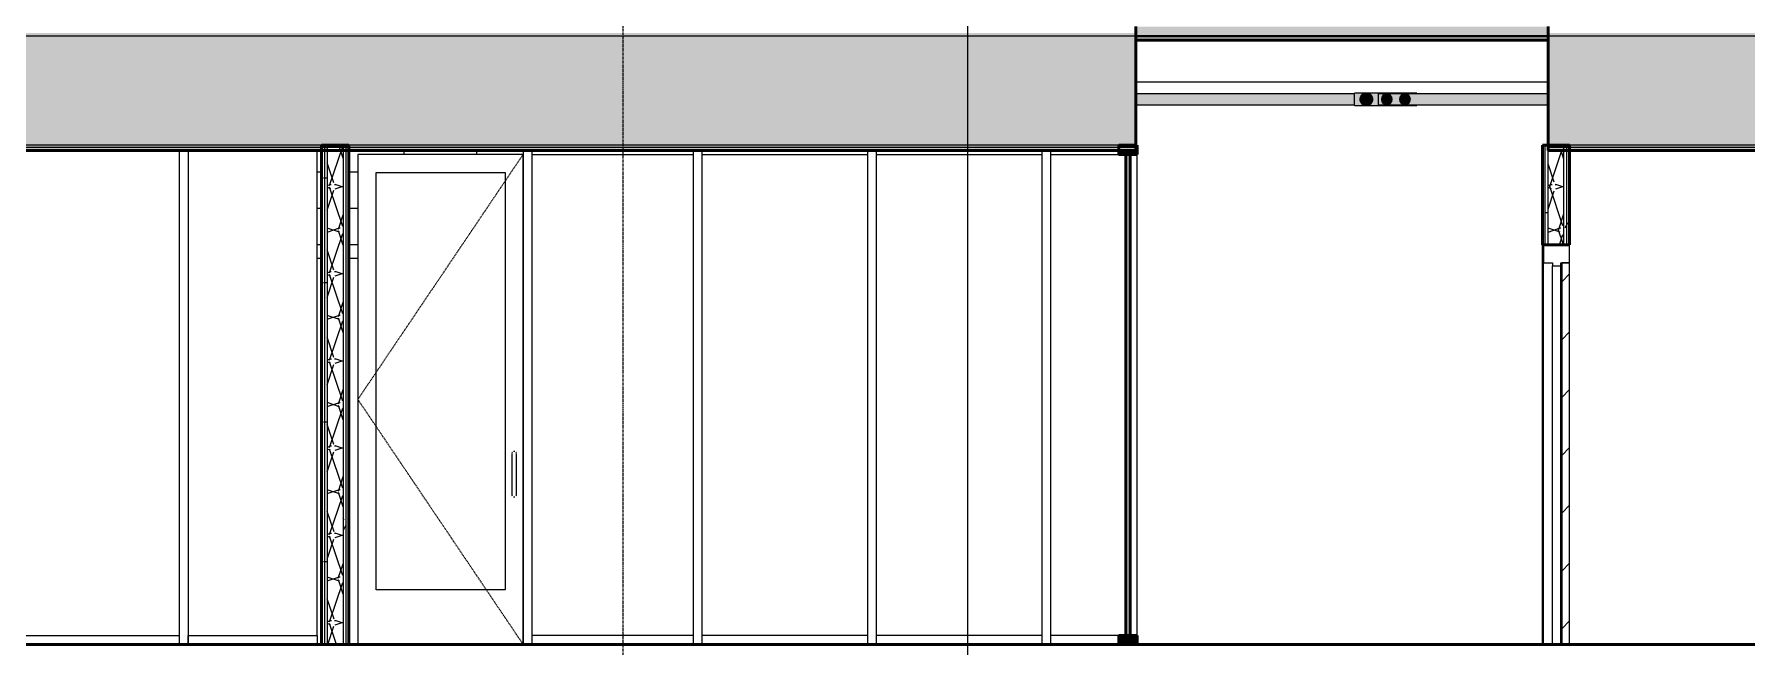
# Model space of a CAD drawing. Header units: inches. Extents: x 9610 to 15331, y -316 to 681.
# Drawn here: x 11405.5 to 11782.6, y -0.5 to 134.3 of the extents above; entities that cross this region are included whole.
import ezdxf

# ---------------------------------------------------------------- set-up
doc = ezdxf.new("R2010")
doc.units = ezdxf.units.IN
doc.header["$MEASUREMENT"] = 0
for name, pattern in [('Aligning Line 1_8_', [0.25, 0.125, -0.125]), ('Dash 1_16_', [0.125, 0.0625, -0.0625]), ('Grid Line 1_2_', [0.875, 0.5, -0.125, 0.125, -0.125])]:
    doc.linetypes.add(name, pattern=pattern)
for name, color, linetype, lineweight in [('0-1', 7, 'Continuous', 5), ('0-2', 55, 'Continuous', 9), ('A-DOOR-2', 10, 'Continuous', 20), ('A-DOOR-3', 50, 'Dash 1_16_', 9), ('A-DOOR-5', 50, 'Continuous', 9), ('A-DOOR-FRAM', 31, 'Continuous', 9), ('A-DOOR-FRAM-2', 10, 'Continuous', 20), ('A-DOOR-FRAM-3', 50, 'Continuous', 9), ('A-FLOR-1', 8, 'Continuous', 5), ('A-FLOR-2', 31, 'Continuous', 5), ('A-FLOR-3', 251, 'Continuous', 5), ('A-FLOR-4', 21, 'Continuous', 13), ('A-FLOR-5', 192, 'Continuous', 50), ('A-FLOR-LEVL-1', 51, 'Grid Line 1_2_', 9), ('A-FLOR-MCUT', 51, 'Continuous', 13), ('A-FLOR-PATT-1', 8, 'Continuous', 9), ('A-GLAZ-CURT-1', 55, 'Continuous', 9), ('A-GLAZ-CURT-2', 50, 'Continuous', 9), ('A-GLAZ-CURT-3', 7, 'Continuous', 50), ('A-GLAZ-CWMG-1', 55, 'Continuous', 9), ('A-GLAZ-CWMG-2', 247, 'Continuous', 9), ('A-GLAZ-CWMG-3', 7, 'Continuous', 50), ('A-WALL-1', 135, 'Continuous', 13), ('A-WALL-3', 250, 'Continuous', 13), ('A-WALL-PATT-1', 253, 'Continuous', 9), ('A-WALL-PATT-2', 50, 'Continuous', 9), ('A-WALL-PATT-4', 55, 'Continuous', 9), ('G-ANNO-SYMB', 111, 'Aligning Line 1_8_', 9), ('G-ANNO-SYMB-1', 111, 'Continuous', 9), ('I-WALL-1', 135, 'Continuous', 13), ('I-WALL-2', 7, 'Continuous', 50), ('P-PIPE-1', 55, 'Continuous', 9), ('P-PIPE-2', 8, 'Continuous', 5), ('P-PIPE-3', 94, 'Continuous', 9), ('S-BEAM-1', 55, 'Continuous', 9), ('S-GRID-1', 1, 'Grid Line 1_2_', 9)]:
    doc.layers.add(name, color=color, linetype=linetype, lineweight=lineweight)
pattern_1 = [(0, (11008.554, 72), (30.72, 7.68), [1.267, -21.773, 1.267, -21.773, -122.88]), (0, (11008.554, 72), (30.72, 7.68), [-46.08, 1.267, -44.813, 1.267, -21.773, -53.76]), (0, (11008.554, 72), (30.72, 7.68), [-115.2, 1.267, -14.093, 1.267, -37.133]), (120, (11020.074, 75.84), (-22.011075, 22.7643), [1.267, -21.773, 1.267, -21.773, -122.88]), (120, (11020.074, 75.84), (-22.011075, 22.7643), [-46.08, 1.267, -44.813, 1.267, -21.773, -53.76]), (120, (11020.074, 75.84), (-22.011075, 22.7643), [-115.2, 1.267, -14.093, 1.267, -37.133]), (240, (11023.914, 91.2), (-8.708925, -30.4443), [1.267, -21.773, 1.267, -21.773, -122.88]), (240, (11023.914, 91.2), (-8.708925, -30.4443), [-46.08, 1.267, -44.813, 1.267, -21.773, -53.76]), (240, (11023.914, 91.2), (-8.708925, -30.4443), [-115.2, 1.267, -14.093, 1.267, -37.133])]
pattern_2 = [(161.57, (11009.034, 72.48), (-3.8399538, -1.54e-05), [0, -27.322, 3.034, 0]), (18.43, (11008.074, 72.48), (-3.8399538, 1.54e-05), [0, -27.322, 3.034, 0]), (108.43, (11009.034, 72.48), (1.919622, -9.6005246), [9.106, -21.25]), (71.57, (11008.074, 72.48), (1.919622, 9.6005246), [9.106, -21.25])]

# ---------------------------------------------------------------- blocks, each defined once
blk = doc.blocks.new('System Panel - Glazed-2000372-BUILDING SECTION - EAST_WEST - LOOKING SOUTH2')
at = {"layer": 'A-GLAZ-CURT-1'}
blk.add_line((11467.79, 2), (11467.79, 108.75), dxfattribs=at)
blk = doc.blocks.new('Rectangular Mullion - 2_ x 4_ rectangular-1978939-BUILDING SECTION - EAST_WEST - LOOKING SOUTH2')
at = {"layer": 'A-GLAZ-CWMG-1'}
for p, q in [((11439.43, 0), (11439.43, 2)), ((11439.43, 2), (11467.79, 2)), ((11467.79, 2), (11467.79, 0))]:
    blk.add_line(p, q, dxfattribs=at)
blk = doc.blocks.new('Rectangular Mullion - 2_ x 4_ rectangular-1890794-BUILDING SECTION - EAST_WEST - LOOKING SOUTH2')
at = {"layer": 'A-GLAZ-CWMG-1'}
for p, q in [((11362.68, 0), (11362.68, 2)), ((11362.68, 2), (11399.05, 2)), ((11399.05, 2), (11399.05, 0))]:
    blk.add_line(p, q, dxfattribs=at)
blk = doc.blocks.new('Rectangular Mullion - 2_ x 4_ rectangular-2000371-BUILDING SECTION - EAST_WEST - LOOKING SOUTH2')
at = {"layer": 'A-GLAZ-CWMG-1'}
for p, q in [((11399.05, 108.75), (11399.05, 0)), ((11401.05, 108.75), (11401.05, 0))]:
    blk.add_line(p, q, dxfattribs=at)
blk = doc.blocks.new('Storefront_Entry_Door-_Single_7051 - Store Front Single Door-2030651-BUILDING SECTION - EAST_WEST - LOOKING SOUTH2')
at = {"layer": 'A-DOOR-3'}
for p, q in [((11476.79, 53.94), (11513.19, 107.88)), ((11513.19, 0), (11476.79, 53.94))]:
    blk.add_line(p, q, dxfattribs=at)
at = {"layer": 'A-DOOR-5'}
for p, q in [((11510.69, 41), (11510.69, 34)), ((11511.69, 34), (11511.69, 41))]:
    blk.add_line(p, q, dxfattribs=at)
at = {"layer": 'A-DOOR-5', "flags": 128}
for points in [[(11510.69, 42), (11510.69, 42), (11510.69, 42), (11510.69, 41.99), (11510.69, 41.99), (11510.69, 41.98), (11510.69, 41.97), (11510.69, 41.96), (11510.69, 41.95), (11510.69, 41.94), (11510.69, 41.92), (11510.69, 41.9), (11510.69, 41.89), (11510.69, 41.87), (11510.69, 41.85), (11510.69, 41.83), (11510.69, 41.8), (11510.69, 41.78), (11510.69, 41.75), (11510.69, 41.72), (11510.69, 41.7), (11510.69, 41.67), (11510.69, 41.64), (11510.69, 41.61), (11510.69, 41.57), (11510.69, 41.54), (11510.69, 41.51), (11510.69, 41.47), (11510.69, 41.44), (11510.69, 41.4), (11510.69, 41.36), (11510.69, 41.32), (11510.69, 41.29), (11510.69, 41.25), (11510.69, 41.21), (11510.69, 41.17), (11510.69, 41.13), (11510.69, 41.09), (11510.69, 41.05), (11510.69, 41.01), (11510.69, 41)], [(11511.69, 41), (11511.69, 41.04), (11511.69, 41.08), (11511.69, 41.12), (11511.69, 41.16), (11511.69, 41.2), (11511.69, 41.24), (11511.69, 41.28), (11511.69, 41.31), (11511.69, 41.35), (11511.69, 41.39), (11511.69, 41.43), (11511.69, 41.46), (11511.69, 41.5), (11511.69, 41.53), (11511.69, 41.56), (11511.69, 41.6), (11511.69, 41.63), (11511.69, 41.66), (11511.69, 41.69), (11511.69, 41.72), (11511.69, 41.74), (11511.69, 41.77), (11511.69, 41.8), (11511.69, 41.82), (11511.69, 41.84), (11511.69, 41.86), (11511.69, 41.88), (11511.69, 41.9), (11511.69, 41.92), (11511.69, 41.93), (11511.69, 41.95), (11511.69, 41.96), (11511.69, 41.97), (11511.69, 41.98), (11511.69, 41.99), (11511.69, 41.99), (11511.69, 42), (11511.69, 42), (11511.69, 42)], [(11510.69, 34), (11510.69, 33.96), (11510.69, 33.92), (11510.69, 33.88), (11510.69, 33.84), (11510.69, 33.8), (11510.69, 33.76), (11510.69, 33.72), (11510.69, 33.69), (11510.69, 33.65), (11510.69, 33.61), (11510.69, 33.57), (11510.69, 33.54), (11510.69, 33.5), (11510.69, 33.47), (11510.69, 33.44), (11510.69, 33.4), (11510.69, 33.37), (11510.69, 33.34), (11510.69, 33.31), (11510.69, 33.28), (11510.69, 33.26), (11510.69, 33.23), (11510.69, 33.2), (11510.69, 33.18), (11510.69, 33.16), (11510.69, 33.14), (11510.69, 33.12), (11510.69, 33.1), (11510.69, 33.08), (11510.69, 33.07), (11510.69, 33.05), (11510.69, 33.04), (11510.69, 33.03), (11510.69, 33.02), (11510.69, 33.01), (11510.69, 33.01), (11510.69, 33), (11510.69, 33), (11510.69, 33)], [(11511.69, 33), (11511.69, 33), (11511.69, 33), (11511.69, 33.01), (11511.69, 33.01), (11511.69, 33.02), (11511.69, 33.03), (11511.69, 33.04), (11511.69, 33.05), (11511.69, 33.06), (11511.69, 33.08), (11511.69, 33.1), (11511.69, 33.11), (11511.69, 33.13), (11511.69, 33.15), (11511.69, 33.17), (11511.69, 33.2), (11511.69, 33.22), (11511.69, 33.25), (11511.69, 33.28), (11511.69, 33.3), (11511.69, 33.33), (11511.69, 33.36), (11511.69, 33.39), (11511.69, 33.43), (11511.69, 33.46), (11511.69, 33.49), (11511.69, 33.53), (11511.69, 33.56), (11511.69, 33.6), (11511.69, 33.64), (11511.69, 33.68), (11511.69, 33.71), (11511.69, 33.75), (11511.69, 33.79), (11511.69, 33.83), (11511.69, 33.87), (11511.69, 33.91), (11511.69, 33.95), (11511.69, 33.99), (11511.69, 34)]]:
    blk.add_lwpolyline(points, dxfattribs=at)
at = {"layer": 'A-DOOR-5'}
for centre, start, end in [((11511.19, 42), 135, 165), ((11511.19, 42), 90, 105), ((11511.19, 42), 75, 90), ((11511.19, 42), 15, 45), ((11511.19, 33), 180, 210), ((11511.19, 33), 255, 270), ((11511.19, 33), 270, 285), ((11511.19, 33), 330, 0)]:
    blk.add_arc(centre, 0.5, start, end, dxfattribs=at)
at = {"layer": 'A-DOOR-FRAM-3'}
for p, q in [((11513.19, 107.88), (11476.79, 107.88)), ((11476.79, 107.88), (11476.79, 0)), ((11513.19, 0), (11513.19, 107.88)), ((11480.79, 103.88), (11509.19, 103.88)), ((11480.79, 12), (11480.79, 103.88)), ((11509.19, 103.88), (11509.19, 12)), ((11509.19, 12), (11480.79, 12))]:
    blk.add_line(p, q, dxfattribs=at)
blk = doc.blocks.new('Rectangular Mullion - 2_ x 4_ rectangular-2075497-BUILDING SECTION - EAST_WEST - LOOKING SOUTH2')
at = {"layer": 'A-GLAZ-CWMG-1'}
for q in [(11629.38, 108.75), (11644.34, 107.88)]:
    blk.add_line((11629.38, 107.88), q, dxfattribs=at)
blk = doc.blocks.new('Rectangular Mullion - 2_ x 4_ rectangular-2030672-BUILDING SECTION - EAST_WEST - LOOKING SOUTH2')
at = {"layer": 'A-GLAZ-CWMG-1'}
blk.add_line((11648.34, 2), (11648.34, 107.88), dxfattribs=at)
blk = doc.blocks.new('Rectangular Mullion - 2_ x 4_ rectangular-1978848-BUILDING SECTION - EAST_WEST - LOOKING SOUTH2')
at = {"layer": 'A-GLAZ-CWMG-1'}
for p, q in [((11515.19, 107.88), (11515.19, 108.75)), ((11515.19, 107.88), (11550.59, 107.88)), ((11550.59, 108.75), (11550.59, 107.88))]:
    blk.add_line(p, q, dxfattribs=at)
blk = doc.blocks.new('Rectangular Mullion - 2_ x 4_ rectangular-1978849-BUILDING SECTION - EAST_WEST - LOOKING SOUTH2')
at = {"layer": 'A-GLAZ-CWMG-1'}
for p, q in [((11552.59, 107.88), (11552.59, 108.75)), ((11552.59, 107.88), (11588.98, 107.88)), ((11588.98, 108.75), (11588.98, 107.88))]:
    blk.add_line(p, q, dxfattribs=at)
blk = doc.blocks.new('Rectangular Mullion - 2_ x 4_ rectangular-1978847-BUILDING SECTION - EAST_WEST - LOOKING SOUTH2')
at = {"layer": 'A-GLAZ-CWMG-1'}
for p, q in [((11515.19, 0), (11515.19, 2)), ((11550.59, 2), (11515.19, 2)), ((11550.59, 2), (11550.59, 0))]:
    blk.add_line(p, q, dxfattribs=at)
blk = doc.blocks.new('Rectangular Mullion - 2_ x 4_ rectangular-1978850-BUILDING SECTION - EAST_WEST - LOOKING SOUTH2')
at = {"layer": 'A-GLAZ-CWMG-1'}
for p, q in [((11552.59, 0), (11552.59, 2)), ((11588.98, 2), (11552.59, 2)), ((11588.98, 2), (11588.98, 0))]:
    blk.add_line(p, q, dxfattribs=at)
blk = doc.blocks.new('Rectangular Mullion - 2_ x 4_ rectangular-2075498-BUILDING SECTION - EAST_WEST - LOOKING SOUTH2')
at = {"layer": 'A-GLAZ-CWMG-1'}
for p in [(11629.38, 0), (11644.34, 2)]:
    blk.add_line(p, (11629.38, 2), dxfattribs=at)
blk = doc.blocks.new('Rectangular Mullion - 2_ x 4_ rectangular-2030648-BUILDING SECTION - EAST_WEST - LOOKING SOUTH2')
at = {"layer": 'A-GLAZ-CWMG-1'}
for p, q in [((11513.19, 108.75), (11513.19, 0)), ((11515.19, 0), (11515.19, 108.75))]:
    blk.add_line(p, q, dxfattribs=at)
blk = doc.blocks.new('HOLLOW METAL - UNIT DOOR-1960771-BUILDING SECTION - EAST_WEST - LOOKING SOUTH2')
at = {"layer": 'A-DOOR-FRAM'}
h = blk.add_hatch(dxfattribs=at)
h.set_pattern_fill('FP_14', color=256, style=0, pattern_type=2)
h.set_pattern_definition([(45, (11008.554, 72), (-6.36396, 6.36396), [])])
h.paths.add_polyline_path([(11743.59, 0), (11743.59, 84), (11741.84, 84), (11741.84, 0)], flags=0)
at = {"layer": 'A-DOOR-2'}
for p, q in [((11741.84, 84), (11741.84, 0)), ((11743.59, 84), (11741.84, 84)), ((11743.59, 0), (11743.59, 84)), ((11741.84, 0), (11743.59, 0))]:
    blk.add_line(p, q, dxfattribs=at)
at = {"layer": 'A-DOOR-FRAM-2'}
for p, q in [((11743.59, 88), (11737.84, 88)), ((11737.84, 88), (11737.84, 84)), ((11743.59, 84), (11743.59, 88)), ((11737.84, 84), (11739.78, 84)), ((11739.78, 84), (11739.78, 83.37)), ((11739.78, 83.37), (11741.65, 83.37)), ((11741.65, 83.37), (11741.65, 84)), ((11741.65, 84), (11743.59, 84))]:
    blk.add_line(p, q, dxfattribs=at)
at = {"layer": 'A-DOOR-FRAM-3'}
for p, q in [((11737.84, 0), (11737.84, 84)), ((11739.78, 0), (11739.78, 83.37)), ((11741.65, 0), (11741.65, 83.37))]:
    blk.add_line(p, q, dxfattribs=at)
blk = doc.blocks.new('Dimension Lumber - 2x10-V17-BUILDING SECTION - EAST_WEST - LOOKING SOUTH2')
at = {"layer": 'S-BEAM-1'}
blk.add_line((11738.84, 123.75), (11648.09, 123.75), dxfattribs=at)
blk = doc.blocks.new('System Panel - Glazed-2075370-BUILDING SECTION - EAST_WEST - LOOKING SOUTH2')
at = {"layer": 'A-GLAZ-CURT-2'}
blk.add_hatch(color=256, dxfattribs=at).paths.add_polyline_path([(11646.34, 2), (11646.84, 2), (11646.84, 107.88), (11645.84, 107.88), (11645.84, 2)], flags=0)
at = {"layer": 'A-GLAZ-CURT-3'}
for p, q in [((11645.84, 107.88), (11645.84, 2)), ((11646.84, 107.88), (11645.84, 107.88)), ((11646.84, 2), (11646.84, 107.88)), ((11645.84, 2), (11646.84, 2))]:
    blk.add_line(p, q, dxfattribs=at)
blk = doc.blocks.new('Rectangular Mullion - 2_ x 4_ rectangular-2075366-BUILDING SECTION - EAST_WEST - LOOKING SOUTH2')
at = {"layer": 'A-GLAZ-CWMG-2'}
blk.add_hatch(color=256, dxfattribs=at).paths.add_polyline_path([(11648.34, 107.88), (11648.34, 109.88), (11648.09, 109.88), (11648.09, 108.75), (11644.34, 108.75), (11644.34, 107.88), (11648.09, 107.88)], flags=0)
at = {"layer": 'A-GLAZ-CWMG-3'}
for p, q in [((11644.34, 109.88), (11644.34, 107.88)), ((11648.34, 109.88), (11644.34, 109.88)), ((11648.34, 107.88), (11648.34, 109.88)), ((11644.34, 107.88), (11648.34, 107.88))]:
    blk.add_line(p, q, dxfattribs=at)
blk = doc.blocks.new('Rectangular Mullion - 2_ x 4_ rectangular-2075367-BUILDING SECTION - EAST_WEST - LOOKING SOUTH2')
at = {"layer": 'A-GLAZ-CWMG-2'}
blk.add_hatch(color=256, dxfattribs=at).paths.add_polyline_path([(11646.34, 0), (11648.34, 0), (11648.34, 2), (11644.34, 2), (11644.34, 0), (11645.84, 0)], flags=0)
at = {"layer": 'A-GLAZ-CWMG-3'}
for p, q in [((11644.34, 2), (11644.34, 0)), ((11648.34, 2), (11644.34, 2)), ((11648.34, 0), (11648.34, 2)), ((11644.34, 0), (11648.34, 0))]:
    blk.add_line(p, q, dxfattribs=at)
blk = doc.blocks.new('Tee - PVC - Sch 40 - Standard-2080492-BUILDING SECTION - EAST_WEST - LOOKING SOUTH2')
at = {"layer": 'P-PIPE-1'}
h = blk.add_hatch(color=256, dxfattribs=at)
h.paths.add_polyline_path([(11704.14, 121.19), (11705.95, 121.19), (11705.95, 121.38), (11703.64, 121.33), (11703.79, 121.3), (11704.02, 121.19)], flags=0)
h.paths.add_polyline_path([(11702.63, 121.19), (11702.65, 121.2), (11703.1, 121.36), (11702.87, 121.38), (11701.45, 121.34), (11701.45, 121.19), (11702.52, 121.19)], flags=0)
h = blk.add_hatch(color=256, dxfattribs=at)
h.paths.add_polyline_path([(11703.33, 118.63), (11703.79, 118.71), (11704.02, 118.81), (11702.74, 118.77), (11702.97, 118.67)], flags=0)
h.paths.add_polyline_path([(11704.02, 121.19), (11703.88, 121.25), (11703.69, 121.33), (11703.33, 121.38), (11702.87, 121.29), (11702.73, 121.19), (11704.02, 121.19)], flags=0)
h = blk.add_hatch(color=256, dxfattribs=at)
h.paths.add_polyline_path([(11703.33, 118.63), (11705.95, 118.66), (11705.95, 118.81), (11704.01, 118.8), (11703.56, 118.64), (11703.42, 118.63)], flags=0)
h.paths.add_polyline_path([(11701.45, 118.63), (11703.01, 118.67), (11702.87, 118.7), (11702.63, 118.81), (11701.45, 118.77), (11701.45, 118.63)], flags=0)
for p, q in [((11705.95, 121.38), (11701.45, 121.38)), ((11705.95, 121.38), (11705.95, 121.19)), ((11701.45, 118.63), (11705.95, 118.63)), ((11705.95, 118.81), (11705.95, 118.63))]:
    blk.add_line(p, q, dxfattribs=at)
for radius, start, end in [(1.38, 60, 120), (1.37, 240, 300)]:
    blk.add_arc((11703.33, 120), radius, start, end, dxfattribs=at)
for points, knots in [([(11702.65, 121.2), (11702.69, 121.22), (11702.76, 121.25), (11702.86, 121.29), (11702.92, 121.31), (11702.94, 121.32)], [0.625, 0.625, 0.625, 0.625, 0.6875, 0.75, 0.7881189, 0.7881189, 0.7881189, 0.7881189]), ([(11703.01, 121.34), (11703.04, 121.34), (11703.15, 121.37), (11703.25, 121.38), (11703.33, 121.38)], [0.8286801, 0.8286801, 0.8286801, 0.8286801, 0.875, 1, 1, 1, 1]), ([(11703.33, 121.38), (11703.41, 121.38), (11703.51, 121.37), (11703.62, 121.34), (11703.65, 121.34)], [0, 0, 0, 0, 0.125, 0.1713199, 0.1713199, 0.1713199, 0.1713199]), ([(11703.72, 121.32), (11703.74, 121.31), (11703.8, 121.29), (11703.9, 121.25), (11703.97, 121.22), (11704.01, 121.2)], [0.2118811, 0.2118811, 0.2118811, 0.2118811, 0.25, 0.3125, 0.375, 0.375, 0.375, 0.375]), ([(11702.94, 118.68), (11702.92, 118.69), (11702.86, 118.71), (11702.76, 118.75), (11702.69, 118.78), (11702.65, 118.8)], [0.2118811, 0.2118811, 0.2118811, 0.2118811, 0.25, 0.3125, 0.375, 0.375, 0.375, 0.375]), ([(11703.33, 118.63), (11703.25, 118.63), (11703.15, 118.63), (11703.04, 118.66), (11703.01, 118.66)], [0, 0, 0, 0, 0.125, 0.1713199, 0.1713199, 0.1713199, 0.1713199]), ([(11703.65, 118.66), (11703.62, 118.66), (11703.51, 118.63), (11703.41, 118.63), (11703.33, 118.63)], [0.8286801, 0.8286801, 0.8286801, 0.8286801, 0.875, 1, 1, 1, 1]), ([(11704.01, 118.8), (11703.97, 118.78), (11703.9, 118.75), (11703.8, 118.71), (11703.74, 118.69), (11703.72, 118.68)], [0.625, 0.625, 0.625, 0.625, 0.6875, 0.75, 0.7881189, 0.7881189, 0.7881189, 0.7881189])]:
    blk.add_open_spline(points, degree=3, knots=knots, dxfattribs=at)
blk = doc.blocks.new('Tee - PVC - Sch 40 - Standard-V20-BUILDING SECTION - EAST_WEST - LOOKING SOUTH2')
at = {"layer": 'P-PIPE-1'}
h = blk.add_hatch(color=256, dxfattribs=at)
h.paths.add_polyline_path([(11700.7, 120), (11701.45, 120), (11701.45, 121.38), (11699.14, 121.33), (11699.29, 121.3), (11699.67, 121.08), (11699.84, 120.93), (11700.02, 120.69), (11700.17, 120.31), (11700.2, 120), (11700.36, 120)], flags=0)
h.paths.add_polyline_path([(11697.45, 120), (11697.55, 120.47), (11697.68, 120.74), (11697.89, 121), (11698.13, 121.18), (11698.15, 121.2), (11698.6, 121.36), (11698.37, 121.38), (11696.2, 121.36), (11696.2, 120)], flags=0)
h = blk.add_hatch(color=256, dxfattribs=at)
h.paths.add_polyline_path([(11698.83, 118.63), (11699.29, 118.71), (11699.57, 118.85), (11699.9, 119.16), (11700.06, 119.41), (11700.16, 119.7), (11700.2, 120), (11700.11, 120.46), (11699.98, 120.74), (11699.67, 121.07), (11699.42, 121.23), (11699.19, 121.33), (11698.83, 121.38), (11698.37, 121.29), (11698.08, 121.15), (11697.75, 120.84), (11697.6, 120.59), (11697.49, 120.31), (11697.45, 120), (11697.55, 119.53), (11697.68, 119.26), (11697.99, 118.93), (11698.24, 118.77), (11698.5, 118.67)], flags=0)
h.paths.add_polyline_path([(11698.83, 118.81), (11698.5, 118.86), (11698.24, 118.97), (11697.99, 119.16), (11697.8, 119.41), (11697.68, 119.69), (11697.64, 120), (11697.69, 120.33), (11697.8, 120.59), (11697.99, 120.84), (11698.24, 121.03), (11698.58, 121.15), (11698.92, 121.18), (11699.14, 121.15), (11699.42, 121.03), (11699.67, 120.84), (11699.86, 120.59), (11699.98, 120.29), (11700.01, 119.95), (11699.94, 119.62), (11699.79, 119.31), (11699.67, 119.16), (11699.42, 118.97), (11699.12, 118.85)], flags=0)
h = blk.add_hatch(color=256, dxfattribs=at)
h.paths.add_polyline_path([(11700.02, 118.63), (11701.45, 118.66), (11701.45, 120), (11700.2, 119.99), (11700.11, 119.53), (11699.98, 119.26), (11699.77, 119), (11699.53, 118.82), (11699.51, 118.8), (11699.06, 118.64), (11699.29, 118.63), (11699.98, 118.63)], flags=0)
h.paths.add_polyline_path([(11698.83, 118.63), (11698.37, 118.7), (11697.99, 118.92), (11697.82, 119.07), (11697.64, 119.31), (11697.49, 119.69), (11697.45, 120), (11696.2, 120), (11696.2, 118.63), (11698.6, 118.63)], flags=0)
for p, q in [((11701.45, 121.38), (11696.2, 121.38)), ((11696.2, 120), (11696.2, 121.38)), ((11701.45, 121.38), (11701.45, 120)), ((11696.2, 118.63), (11696.2, 120)), ((11696.2, 118.63), (11701.45, 118.63)), ((11701.45, 120), (11701.45, 118.63))]:
    blk.add_line(p, q, dxfattribs=at)
for start, end in [(0, 180), (180, 0)]:
    blk.add_arc((11698.83, 120), 1.38, start, end, dxfattribs=at)
for points, knots in [([(11697.68, 120.75), (11697.69, 120.77), (11697.71, 120.8), (11697.75, 120.86), (11697.79, 120.9), (11697.81, 120.93), (11697.82, 120.93)], [0.3170585, 0.3170585, 0.3170585, 0.3170585, 0.34375, 0.375, 0.40625, 0.4209284, 0.4209284, 0.4209284, 0.4209284]), ([(11697.89, 121), (11697.89, 121.01), (11697.91, 121.02), (11697.94, 121.05), (11697.99, 121.09), (11698.06, 121.14), (11698.15, 121.2), (11698.26, 121.25), (11698.36, 121.29), (11698.42, 121.31), (11698.44, 121.32)], [0.4670243, 0.4670243, 0.4670243, 0.4670243, 0.46875, 0.5, 0.53125, 0.5625, 0.625, 0.6875, 0.75, 0.7881189, 0.7881189, 0.7881189, 0.7881189]), ([(11698.51, 121.34), (11698.54, 121.34), (11698.65, 121.37), (11698.75, 121.38), (11698.83, 121.38)], [0.8286801, 0.8286801, 0.8286801, 0.8286801, 0.875, 1, 1, 1, 1]), ([(11698.83, 121.38), (11698.91, 121.38), (11699.01, 121.37), (11699.12, 121.34), (11699.15, 121.34)], [0, 0, 0, 0, 0.125, 0.1713199, 0.1713199, 0.1713199, 0.1713199]), ([(11699.22, 121.32), (11699.24, 121.31), (11699.3, 121.29), (11699.4, 121.25), (11699.51, 121.2), (11699.6, 121.14), (11699.67, 121.09), (11699.72, 121.05), (11699.75, 121.02), (11699.77, 121.01), (11699.77, 121)], [0.2118811, 0.2118811, 0.2118811, 0.2118811, 0.25, 0.3125, 0.375, 0.4375, 0.46875, 0.5, 0.53125, 0.5329757, 0.5329757, 0.5329757, 0.5329757]), ([(11699.84, 120.93), (11699.85, 120.93), (11699.87, 120.9), (11699.9, 120.86), (11699.94, 120.8), (11699.97, 120.77), (11699.98, 120.75)], [0.5790716, 0.5790716, 0.5790716, 0.5790716, 0.59375, 0.625, 0.65625, 0.6829415, 0.6829415, 0.6829415, 0.6829415]), ([(11697.82, 119.07), (11697.81, 119.07), (11697.79, 119.1), (11697.75, 119.14), (11697.71, 119.2), (11697.69, 119.23), (11697.68, 119.25)], [0.5790716, 0.5790716, 0.5790716, 0.5790716, 0.59375, 0.625, 0.65625, 0.6829415, 0.6829415, 0.6829415, 0.6829415]), ([(11698.44, 118.68), (11698.42, 118.69), (11698.36, 118.71), (11698.26, 118.75), (11698.15, 118.8), (11698.06, 118.86), (11697.99, 118.91), (11697.94, 118.95), (11697.91, 118.98), (11697.89, 118.99), (11697.89, 119)], [0.2118811, 0.2118811, 0.2118811, 0.2118811, 0.25, 0.3125, 0.375, 0.4375, 0.46875, 0.5, 0.53125, 0.5329757, 0.5329757, 0.5329757, 0.5329757]), ([(11698.83, 118.63), (11698.75, 118.63), (11698.65, 118.63), (11698.54, 118.66), (11698.51, 118.66)], [0, 0, 0, 0, 0.125, 0.1713199, 0.1713199, 0.1713199, 0.1713199]), ([(11699.15, 118.66), (11699.12, 118.66), (11699.01, 118.63), (11698.91, 118.63), (11698.83, 118.63)], [0.8286801, 0.8286801, 0.8286801, 0.8286801, 0.875, 1, 1, 1, 1]), ([(11699.77, 119), (11699.77, 118.99), (11699.75, 118.98), (11699.72, 118.95), (11699.67, 118.91), (11699.6, 118.86), (11699.51, 118.8), (11699.4, 118.75), (11699.3, 118.71), (11699.24, 118.69), (11699.22, 118.68)], [0.4670243, 0.4670243, 0.4670243, 0.4670243, 0.46875, 0.5, 0.53125, 0.5625, 0.625, 0.6875, 0.75, 0.7881189, 0.7881189, 0.7881189, 0.7881189]), ([(11699.98, 119.25), (11699.97, 119.23), (11699.94, 119.2), (11699.9, 119.14), (11699.87, 119.1), (11699.85, 119.07), (11699.84, 119.07)], [0.3170585, 0.3170585, 0.3170585, 0.3170585, 0.34375, 0.375, 0.40625, 0.4209284, 0.4209284, 0.4209284, 0.4209284]), ([(11700.13, 119.57), (11700.13, 119.55), (11700.12, 119.51), (11700.09, 119.45), (11700.07, 119.41), (11700.06, 119.39)], [0.17075319, 0.17075319, 0.17075319, 0.17075319, 0.1875, 0.21875, 0.25, 0.25, 0.25, 0.25])]:
    blk.add_open_spline(points, degree=3, knots=knots, dxfattribs=at)
for points in [[(11697.45, 120), (11697.46, 120.06), (11697.46, 120.17), (11697.48, 120.27), (11697.49, 120.32)], [(11697.49, 119.68), (11697.48, 119.73), (11697.46, 119.83), (11697.46, 119.94), (11697.45, 120)], [(11697.54, 120.47), (11697.55, 120.5), (11697.57, 120.55), (11697.59, 120.59), (11697.6, 120.61)], [(11697.6, 119.39), (11697.59, 119.41), (11697.57, 119.45), (11697.55, 119.5), (11697.54, 119.53)], [(11700.06, 120.61), (11700.07, 120.59), (11700.09, 120.55), (11700.11, 120.5), (11700.12, 120.47)], [(11700.17, 120.32), (11700.18, 120.27), (11700.2, 120.17), (11700.2, 120.06), (11700.2, 120)], [(11700.2, 120), (11700.2, 119.94), (11700.2, 119.83), (11700.18, 119.73), (11700.17, 119.68)]]:
    blk.add_open_spline(points, degree=3, dxfattribs=at)
blk = doc.blocks.new('Tee - PVC - Sch 40 - Standard-V21-BUILDING SECTION - EAST_WEST - LOOKING SOUTH2')
at = {"layer": 'P-PIPE-1'}
h = blk.add_hatch(color=256, dxfattribs=at)
h.paths.add_polyline_path([(11708.02, 121.19), (11709.95, 121.19), (11709.95, 121.38), (11707.64, 121.33), (11707.79, 121.3), (11708.02, 121.19)], flags=0)
h.paths.add_polyline_path([(11706.52, 121.19), (11706.65, 121.2), (11707.1, 121.36), (11706.87, 121.38), (11705.95, 121.34), (11705.95, 121.19), (11706.49, 121.19)], flags=0)
h = blk.add_hatch(color=256, dxfattribs=at)
h.paths.add_polyline_path([(11707.33, 118.63), (11707.79, 118.71), (11708.02, 118.81), (11706.74, 118.77), (11706.97, 118.67)], flags=0)
h.paths.add_polyline_path([(11707.79, 121.19), (11707.92, 121.23), (11707.69, 121.33), (11707.33, 121.38), (11706.87, 121.29), (11706.73, 121.19), (11707.64, 121.19)], flags=0)
h = blk.add_hatch(color=256, dxfattribs=at)
h.paths.add_polyline_path([(11708.48, 118.63), (11709.95, 118.64), (11709.95, 118.81), (11708.01, 118.8), (11707.56, 118.64), (11707.79, 118.63), (11708.02, 118.63)], flags=0)
h.paths.add_polyline_path([(11707.09, 118.63), (11707.01, 118.67), (11706.87, 118.7), (11706.63, 118.81), (11705.95, 118.8), (11705.95, 118.63), (11706.97, 118.63)], flags=0)
for p, q in [((11709.95, 121.38), (11705.95, 121.38)), ((11709.95, 121.38), (11709.95, 121.19)), ((11705.95, 118.63), (11709.95, 118.63)), ((11709.95, 118.81), (11709.95, 118.63))]:
    blk.add_line(p, q, dxfattribs=at)
for radius, start, end in [(1.38, 60, 120), (1.37, 240, 300)]:
    blk.add_arc((11707.33, 120), radius, start, end, dxfattribs=at)
for points, knots in [([(11706.65, 121.2), (11706.69, 121.22), (11706.76, 121.25), (11706.86, 121.29), (11706.92, 121.31), (11706.94, 121.32)], [0.625, 0.625, 0.625, 0.625, 0.6875, 0.75, 0.7881189, 0.7881189, 0.7881189, 0.7881189]), ([(11707.01, 121.34), (11707.04, 121.34), (11707.15, 121.37), (11707.25, 121.38), (11707.33, 121.38)], [0.8286801, 0.8286801, 0.8286801, 0.8286801, 0.875, 1, 1, 1, 1]), ([(11707.33, 121.38), (11707.41, 121.38), (11707.51, 121.37), (11707.62, 121.34), (11707.65, 121.34)], [0, 0, 0, 0, 0.125, 0.1713199, 0.1713199, 0.1713199, 0.1713199]), ([(11707.72, 121.32), (11707.74, 121.31), (11707.8, 121.29), (11707.9, 121.25), (11707.97, 121.22), (11708.01, 121.2)], [0.2118811, 0.2118811, 0.2118811, 0.2118811, 0.25, 0.3125, 0.375, 0.375, 0.375, 0.375]), ([(11706.94, 118.68), (11706.92, 118.69), (11706.86, 118.71), (11706.76, 118.75), (11706.69, 118.78), (11706.65, 118.8)], [0.2118811, 0.2118811, 0.2118811, 0.2118811, 0.25, 0.3125, 0.375, 0.375, 0.375, 0.375]), ([(11707.33, 118.63), (11707.25, 118.63), (11707.15, 118.63), (11707.04, 118.66), (11707.01, 118.66)], [0, 0, 0, 0, 0.125, 0.1713199, 0.1713199, 0.1713199, 0.1713199]), ([(11707.65, 118.66), (11707.62, 118.66), (11707.51, 118.63), (11707.41, 118.63), (11707.33, 118.63)], [0.8286801, 0.8286801, 0.8286801, 0.8286801, 0.875, 1, 1, 1, 1]), ([(11708.01, 118.8), (11707.97, 118.78), (11707.9, 118.75), (11707.8, 118.71), (11707.74, 118.69), (11707.72, 118.68)], [0.625, 0.625, 0.625, 0.625, 0.6875, 0.75, 0.7881189, 0.7881189, 0.7881189, 0.7881189])]:
    blk.add_open_spline(points, degree=3, knots=knots, dxfattribs=at)
blk = doc.blocks.new('CTR - 1st Phase - Common Walls_rvt-1-BUILDING SECTION - EAST_WEST - LOOKING SOUTH2')
at = {"layer": 'A-WALL-PATT-1'}
h = blk.add_hatch(dxfattribs=at)
h.set_pattern_fill('FP_5', color=256, style=0, pattern_type=2)
h.set_pattern_definition(pattern_2)
h.paths.add_polyline_path([(11473.54, 0), (11473.54, 109.87), (11470.04, 109.87), (11470.04, 0)], flags=0)
h = blk.add_hatch(dxfattribs=at)
h.set_pattern_fill('FP_5', color=256, style=0, pattern_type=2)
h.set_pattern_definition(pattern_2)
h.paths.add_polyline_path([(11742.34, 88), (11742.34, 108.75), (11738.84, 108.75), (11738.84, 88)], flags=0)
at = {"layer": 'A-WALL-PATT-2'}
h = blk.add_hatch(dxfattribs=at)
h.set_pattern_fill('FP_1', color=256, style=0, pattern_type=2)
h.set_pattern_definition(pattern_1)
h.paths.add_polyline_path([(11738.21, 88), (11738.21, 109.87), (11737.59, 109.87), (11737.59, 88), (11737.84, 88)], flags=0)
h = blk.add_hatch(dxfattribs=at)
h.set_pattern_fill('FP_1', color=256, style=0, pattern_type=2)
h.set_pattern_definition(pattern_1)
h.paths.add_polyline_path([(11738.84, 88), (11738.84, 109.87), (11738.21, 109.87), (11738.21, 88)], flags=0)
h = blk.add_hatch(dxfattribs=at)
h.set_pattern_fill('FP_1', color=256, style=0, pattern_type=2)
h.set_pattern_definition(pattern_1)
h.paths.add_polyline_path([(11469.41, 0), (11469.41, 108.75), (11468.79, 108.75), (11468.79, 0)], flags=0)
h = blk.add_hatch(dxfattribs=at)
h.set_pattern_fill('FP_1', color=256, style=0, pattern_type=2)
h.set_pattern_definition(pattern_1)
h.paths.add_polyline_path([(11469.41, 0), (11470.04, 0), (11470.04, 108.75), (11469.41, 108.75), (11469.41, 38.78)], flags=0)
h = blk.add_hatch(dxfattribs=at)
h.set_pattern_fill('FP_1', color=256, style=0, pattern_type=2)
h.set_pattern_definition(pattern_1)
h.paths.add_polyline_path([(11474.16, 0), (11474.16, 108.75), (11473.54, 108.75), (11473.54, 0)], flags=0)
h = blk.add_hatch(dxfattribs=at)
h.set_pattern_fill('FP_1', color=256, style=0, pattern_type=2)
h.set_pattern_definition(pattern_1)
h.paths.add_polyline_path([(11474.79, 0), (11474.79, 108.75), (11474.16, 108.75), (11474.16, 0)], flags=0)
h = blk.add_hatch(dxfattribs=at)
h.set_pattern_fill('FP_1', color=256, style=0, pattern_type=2)
h.set_pattern_definition(pattern_1)
h.paths.add_polyline_path([(11742.39, 88), (11742.96, 88), (11742.96, 108.75), (11742.34, 108.75), (11742.34, 88)], flags=0)
h = blk.add_hatch(dxfattribs=at)
h.set_pattern_fill('FP_1', color=256, style=0, pattern_type=2)
h.set_pattern_definition(pattern_1)
h.paths.add_polyline_path([(11743.59, 88), (11743.59, 108.75), (11742.96, 108.75), (11742.96, 88)], flags=0)
at = {"layer": 'P-PIPE-1'}
for points in [[(11698.83, 118.81), (11699.14, 118.85), (11699.43, 118.98), (11699.67, 119.17), (11699.89, 119.49), (11699.98, 119.7), (11700.01, 120.03), (11699.97, 120.33), (11699.86, 120.59), (11699.67, 120.84), (11699.41, 121.03), (11699.09, 121.15), (11698.83, 121.19), (11698.5, 121.14), (11698.23, 121.03), (11697.99, 120.84), (11697.77, 120.51), (11697.67, 120.18), (11697.64, 120), (11697.7, 119.64), (11697.85, 119.34), (11697.99, 119.16), (11698.24, 118.97), (11698.52, 118.85), (11698.74, 118.82)], [(11703.33, 118.81), (11703.64, 118.85), (11703.92, 118.97), (11704.22, 119.22), (11704.36, 119.41), (11704.48, 119.69), (11704.51, 120.02), (11704.48, 120.31), (11704.34, 120.62), (11704.17, 120.84), (11703.88, 121.05), (11703.64, 121.15), (11703.32, 121.19), (11703.01, 121.14), (11702.73, 121.02), (11702.49, 120.83), (11702.25, 120.48), (11702.18, 120.31), (11702.14, 120), (11702.18, 119.69), (11702.3, 119.4), (11702.5, 119.16), (11702.74, 118.97), (11703.03, 118.85), (11703.24, 118.82)], [(11707.33, 118.81), (11707.64, 118.85), (11707.92, 118.97), (11708.22, 119.22), (11708.36, 119.41), (11708.48, 119.69), (11708.51, 120.05), (11708.48, 120.31), (11708.36, 120.59), (11708.14, 120.86), (11707.92, 121.03), (11707.64, 121.15), (11707.29, 121.18), (11706.99, 121.13), (11706.71, 121.01), (11706.42, 120.75), (11706.29, 120.56), (11706.18, 120.31), (11706.15, 119.97), (11706.19, 119.66), (11706.32, 119.38), (11706.52, 119.14), (11706.77, 118.96), (11707.06, 118.85), (11707.24, 118.82)]]:
    blk.add_hatch(color=256, dxfattribs=at).paths.add_polyline_path(points, flags=0)
at = {"layer": 'P-PIPE-2'}
for points in [[(11648.09, 120), (11696.2, 120), (11696.2, 121.19), (11648.09, 121.15), (11648.09, 120.23)], [(11694.8, 118.81), (11696.2, 118.85), (11696.2, 120), (11648.09, 120), (11648.09, 118.81), (11693.12, 118.81)]]:
    blk.add_hatch(color=256, dxfattribs=at).paths.add_polyline_path(points, flags=0)
h = blk.add_hatch(color=256, dxfattribs=at)
h.paths.add_polyline_path([(11707.33, 121.19), (11707.68, 121.13), (11707.96, 121), (11708.2, 120.8), (11708.38, 120.55), (11708.48, 120.31), (11708.52, 120), (11738.84, 120), (11738.84, 121.19), (11707.44, 121.19)], flags=0)
h.paths.add_polyline_path([(11703.33, 121.19), (11703.65, 121.14), (11703.94, 121.02), (11704.18, 120.82), (11704.37, 120.58), (11704.48, 120.31), (11704.52, 120), (11706.15, 120.03), (11706.18, 120.31), (11706.3, 120.59), (11706.49, 120.84), (11706.74, 121.03), (11707.02, 121.15), (11707.02, 121.19), (11703.44, 121.19)], flags=0)
h.paths.add_polyline_path([(11701.45, 120), (11702.14, 120), (11702.18, 120.31), (11702.3, 120.59), (11702.49, 120.84), (11702.74, 121.03), (11703.02, 121.15), (11703.02, 121.19), (11701.45, 121.15), (11701.45, 120.31)], flags=0)
h = blk.add_hatch(color=256, dxfattribs=at)
h.paths.add_polyline_path([(11707.6, 118.81), (11738.84, 118.85), (11738.84, 120), (11708.52, 120), (11708.46, 119.65), (11708.33, 119.37), (11708.13, 119.13), (11707.88, 118.95), (11707.59, 118.85), (11707.33, 118.81)], flags=0)
h.paths.add_polyline_path([(11707.22, 118.81), (11707.02, 118.85), (11706.74, 118.97), (11706.44, 119.22), (11706.3, 119.41), (11706.18, 119.69), (11706.14, 120), (11704.51, 119.98), (11704.47, 119.67), (11704.35, 119.39), (11704.15, 119.15), (11703.88, 118.95), (11703.62, 118.85), (11703.64, 118.81), (11707.12, 118.81)], flags=0)
h.paths.add_polyline_path([(11702.49, 118.81), (11703.02, 118.85), (11702.74, 118.97), (11702.49, 119.16), (11702.3, 119.41), (11702.17, 119.82), (11702.14, 120), (11701.45, 120), (11701.45, 118.81), (11702.14, 118.81)], flags=0)
at = {"layer": 'A-WALL-3'}
for p, q in [((11469.41, 109.87), (11469.41, 0)), ((11470.04, 109.87), (11470.04, 0)), ((11473.54, 109.87), (11473.54, 0)), ((11474.16, 109.87), (11474.16, 0)), ((11738.21, 88), (11738.21, 109.87)), ((11738.84, 88), (11738.84, 109.87)), ((11742.34, 88), (11742.34, 109.87)), ((11742.96, 88), (11742.96, 109.87))]:
    blk.add_line(p, q, dxfattribs=at)
at = {"layer": 'I-WALL-1'}
blk.add_line((11737.59, 0), (11737.59, 88), dxfattribs=at)
at = {"layer": 'I-WALL-2'}
for p, q in [((11474.79, 109.87), (11468.79, 109.87)), ((11468.79, 109.87), (11468.79, 0)), ((11474.79, 0), (11474.79, 109.87)), ((11743.59, 109.87), (11737.59, 109.87)), ((11737.59, 109.87), (11737.59, 88)), ((11743.59, 88), (11743.59, 109.87)), ((11737.59, 88), (11743.59, 88)), ((11468.79, 0), (11474.79, 0))]:
    blk.add_line(p, q, dxfattribs=at)
at = {"layer": 'P-PIPE-1'}
for p, q in [((11696.2, 121.19), (11648.09, 121.19)), ((11738.84, 121.19), (11701.45, 121.19)), ((11648.09, 118.81), (11696.2, 118.81)), ((11701.45, 118.81), (11738.84, 118.81))]:
    blk.add_line(p, q, dxfattribs=at)
at = {"layer": 'P-PIPE-3'}
for centre, start, end in [((11698.83, 120), 0, 180), ((11703.33, 120), 0, 180), ((11707.33, 120), 0, 180), ((11698.83, 120), 180, 0), ((11703.33, 120), 180, 0), ((11707.33, 120), 180, 0)]:
    blk.add_arc(centre, 1.19, start, end, dxfattribs=at)
at = {"layer": '0-2'}
for name, p in [('Dimension Lumber - 2x10-V17-BUILDING SECTION - EAST_WEST - LOOKING SOUTH2', (0, 0)), ('Tee - PVC - Sch 40 - Standard-V20-BUILDING SECTION - EAST_WEST - LOOKING SOUTH2', (0, 0)), ('Tee - PVC - Sch 40 - Standard-2080492-BUILDING SECTION - EAST_WEST - LOOKING SOUTH2', (0, 0)), ('Tee - PVC - Sch 40 - Standard-V21-BUILDING SECTION - EAST_WEST - LOOKING SOUTH2', (0, 0)), ('Rectangular Mullion - 2_ x 4_ rectangular-2075366-BUILDING SECTION - EAST_WEST - LOOKING SOUTH2', (0, 0)), ('Rectangular Mullion - 2_ x 4_ rectangular-2000371-BUILDING SECTION - EAST_WEST - LOOKING SOUTH2', (38.37, 0)), ('System Panel - Glazed-2000372-BUILDING SECTION - EAST_WEST - LOOKING SOUTH2', (0, 0)), ('Storefront_Entry_Door-_Single_7051 - Store Front Single Door-2030651-BUILDING SECTION - EAST_WEST - LOOKING SOUTH2', (0, 0)), ('Rectangular Mullion - 2_ x 4_ rectangular-2030648-BUILDING SECTION - EAST_WEST - LOOKING SOUTH2', (0, 0)), ('Rectangular Mullion - 2_ x 4_ rectangular-1978848-BUILDING SECTION - EAST_WEST - LOOKING SOUTH2', (0, 0)), ('Rectangular Mullion - 2_ x 4_ rectangular-2030648-BUILDING SECTION - EAST_WEST - LOOKING SOUTH2', (37.4, 0)), ('Rectangular Mullion - 2_ x 4_ rectangular-1978849-BUILDING SECTION - EAST_WEST - LOOKING SOUTH2', (0, 0)), ('Rectangular Mullion - 2_ x 4_ rectangular-2030648-BUILDING SECTION - EAST_WEST - LOOKING SOUTH2', (75.8, 0)), ('Rectangular Mullion - 2_ x 4_ rectangular-1978849-BUILDING SECTION - EAST_WEST - LOOKING SOUTH2', (38.4, 0)), ('Rectangular Mullion - 2_ x 4_ rectangular-2030648-BUILDING SECTION - EAST_WEST - LOOKING SOUTH2', (114.2, 0)), ('Rectangular Mullion - 2_ x 4_ rectangular-2075497-BUILDING SECTION - EAST_WEST - LOOKING SOUTH2', (0, 0)), ('System Panel - Glazed-2075370-BUILDING SECTION - EAST_WEST - LOOKING SOUTH2', (0, 0)), ('Rectangular Mullion - 2_ x 4_ rectangular-2030672-BUILDING SECTION - EAST_WEST - LOOKING SOUTH2', (0, 0)), ('HOLLOW METAL - UNIT DOOR-1960771-BUILDING SECTION - EAST_WEST - LOOKING SOUTH2', (0, 0)), ('Rectangular Mullion - 2_ x 4_ rectangular-1890794-BUILDING SECTION - EAST_WEST - LOOKING SOUTH2', (38.37, 0)), ('Rectangular Mullion - 2_ x 4_ rectangular-1978939-BUILDING SECTION - EAST_WEST - LOOKING SOUTH2', (0, 0)), ('Rectangular Mullion - 2_ x 4_ rectangular-1978847-BUILDING SECTION - EAST_WEST - LOOKING SOUTH2', (0, 0)), ('Rectangular Mullion - 2_ x 4_ rectangular-1978850-BUILDING SECTION - EAST_WEST - LOOKING SOUTH2', (0, 0)), ('Rectangular Mullion - 2_ x 4_ rectangular-1978850-BUILDING SECTION - EAST_WEST - LOOKING SOUTH2', (38.4, 0)), ('Rectangular Mullion - 2_ x 4_ rectangular-2075498-BUILDING SECTION - EAST_WEST - LOOKING SOUTH2', (0, 0)), ('Rectangular Mullion - 2_ x 4_ rectangular-2075367-BUILDING SECTION - EAST_WEST - LOOKING SOUTH2', (0, 0))]:
    blk.add_blockref(name, p, dxfattribs=at)
blk = doc.blocks.new('CTR - 1st Phase -Stairs _ Elevators_rvt-1-BUILDING SECTION - EAST_WEST - LOOKING SOUTH2')
at = {"layer": 'A-WALL-PATT-4'}
h = blk.add_hatch(dxfattribs=at)
h.set_pattern_fill('FP_32', color=256, style=0, pattern_type=2)
h.set_pattern_definition([(0, (11430.989, -128), (0, 8), []), (90, (11430.989, -128), (-8, 8), [8, -8])])
h.paths.add_polyline_path([(11467.79, 85), (11468.79, 85), (11468.79, 108.75), (11467.79, 108.75), (11467.79, 93.66)], flags=0)
h.paths.add_polyline_path([(11474.79, 85), (11476.79, 85), (11476.79, 107.88), (11513.19, 107.88), (11513.19, 108.75), (11474.79, 108.75), (11474.79, 101.02)], flags=0)
h.paths.add_polyline_path([(11538.99, 414.91), (11538.99, 436), (11426.99, 436), (11426.99, 417.25), (11535.12, 414.99)], flags=0)
at = {"layer": 'A-WALL-1'}
for p, q in [((11467.79, 85), (11468.79, 85)), ((11474.79, 85), (11476.79, 85))]:
    blk.add_line(p, q, dxfattribs=at)

msp = doc.modelspace()

# ---------------------------------------------------------------- hatches: boundary and pattern name
at = {"layer": 'A-FLOR-1'}
h = msp.add_hatch(color=256, dxfattribs=at)
h.paths.add_polyline_path([(11738.84, 133.75), (11738.84, 134), (11648.09, 134), (11648.09, 133.75), (11685.99, 133.75)], flags=0)
h.paths.add_polyline_path([(10414.04, 133.75), (10450.69, 133.75), (10450.69, 134), (10359.94, 134), (10359.94, 133.75), (10412.79, 133.75)], flags=0)
at = {"layer": 'A-FLOR-2'}
h = msp.add_hatch(color=256, dxfattribs=at)
h.paths.add_polyline_path([(12115.84, 109.87), (12115.84, 133.87), (11738.84, 133.87), (11738.84, 109.87), (12102.16, 109.87)], flags=0)
h.paths.add_polyline_path([(11628.53, 109.87), (11648.09, 109.87), (11648.09, 133.87), (11250.14, 133.87), (11250.14, 109.87), (11585.47, 109.87)], flags=0)
h.paths.add_polyline_path([(10842.75, 109.87), (10848.64, 109.87), (10848.64, 133.87), (10450.69, 133.87), (10450.69, 109.87), (10831.98, 109.87)], flags=0)
h.paths.add_polyline_path([(10359.94, 109.87), (10359.94, 133.87), (9982.94, 133.87), (9982.94, 109.87), (10355.19, 109.87)], flags=0)
at = {"layer": 'A-FLOR-3'}
h = msp.add_hatch(color=256, dxfattribs=at)
h.paths.add_polyline_path([(12086.19, 109.37), (12088.69, 109.37), (12088.69, 109.87), (12086.19, 109.87)], flags=0)
h.paths.add_polyline_path([(11738.84, 109.37), (12080.69, 109.37), (12080.69, 109.87), (11738.84, 109.87)], flags=0)
h.paths.add_polyline_path([(11456.27, 109.37), (11470.04, 109.37), (11470.04, 109.87), (11285.91, 109.87), (11285.91, 109.37), (11439.43, 109.37)], flags=0)
h.paths.add_polyline_path([(11476.79, 109.37), (11648.09, 109.37), (11648.09, 109.87), (11473.54, 109.87), (11473.54, 109.37)], flags=0)
h.paths.add_polyline_path([(10552.11, 109.37), (10812.86, 109.37), (10812.86, 109.87), (10454.19, 109.87), (10454.19, 109.37), (10466, 109.37)], flags=0)
h.paths.add_polyline_path([(10293.77, 109.37), (10359.94, 109.37), (10359.94, 109.87), (10018.71, 109.87), (10018.71, 109.37), (10207.66, 109.37)], flags=0)
at = {"layer": 'A-FLOR-4'}
h = msp.add_hatch(color=256, dxfattribs=at)
h.paths.add_polyline_path([(11738.84, 133), (11738.84, 133.75), (11648.09, 133.75), (11648.09, 133), (11685.99, 133)], flags=0)
h.paths.add_polyline_path([(10382.14, 133), (10450.69, 133), (10450.69, 133.75), (10359.94, 133.75), (10359.94, 133), (10381.54, 133)], flags=0)
at = {"layer": 'A-FLOR-PATT-1'}
h = msp.add_hatch(dxfattribs=at)
h.set_pattern_fill('FP_1', color=256, style=0, pattern_type=2)
h.set_pattern_definition(pattern_1)
h.paths.add_polyline_path([(11649.45, 134), (11738.84, 134), (11738.84, 136), (11648.09, 136), (11648.09, 134), (11649.34, 134)], flags=0)
h.paths.add_polyline_path([(10414.04, 134), (10450.69, 134), (10450.69, 136), (10359.94, 136), (10359.94, 134), (10413.25, 134)], flags=0)
h = msp.add_hatch(dxfattribs=at)
h.set_pattern_fill('FP_3', color=256, style=0, pattern_type=2)
h.set_pattern_definition([(0, (11008.554, 72), (0, 4.798), []), (315, (11008.554, 72), (4.798427, 0), [6.786, -6.786]), (45, (11008.554, 72), (4.798427, 0), [6.786, -6.786])])
h.paths.add_polyline_path([(12115.84, 133.87), (12115.84, 134.62), (11738.84, 134.62), (11738.84, 133.87), (12112.92, 133.87)], flags=0)
h.paths.add_polyline_path([(11283.79, 133.87), (11648.09, 133.87), (11648.09, 134.62), (11250.14, 134.62), (11250.14, 133.87), (11283.69, 133.87)], flags=0)
h.paths.add_polyline_path([(10552.11, 133.87), (10848.64, 133.87), (10848.61, 134.62), (10450.69, 134.62), (10450.69, 133.87), (10544.44, 133.87)], flags=0)
h.paths.add_polyline_path([(10293.77, 133.87), (10359.94, 133.87), (10359.94, 134.62), (9982.94, 134.62), (9982.94, 133.87), (10207.66, 133.87)], flags=0)
h = msp.add_hatch(dxfattribs=at)
h.set_pattern_fill('FP_1', color=256, style=0, pattern_type=2)
h.set_pattern_definition(pattern_1)
h.paths.add_polyline_path([(11738.84, 108.75), (12080.69, 108.76), (12080.69, 109.37), (11738.84, 109.37)], flags=0)
h.paths.add_polyline_path([(12086.19, 108.75), (12088.69, 108.75), (12088.69, 109.37), (12086.19, 109.37), (12086.19, 108.75)], flags=0)
h.paths.add_polyline_path([(11459.55, 108.75), (11470.04, 108.75), (11470.04, 109.37), (11285.91, 109.37), (11285.91, 108.75), (11456.3, 108.75)], flags=0)
h.paths.add_polyline_path([(11509.19, 108.75), (11648.09, 108.75), (11648.09, 109.37), (11473.54, 109.37), (11473.54, 108.75), (11508.05, 108.75)], flags=0)
h.paths.add_polyline_path([(10455.38, 108.75), (10812.86, 108.75), (10812.86, 109.37), (10454.19, 109.37), (10454.19, 108.75)], flags=0)
h.paths.add_polyline_path([(10355.25, 108.75), (10359.94, 108.75), (10359.94, 109.37), (10018.71, 109.37), (10018.71, 108.75), (10355.19, 108.75)], flags=0)

# ---------------------------------------------------------------- linework, layer by layer
at = {"layer": 'A-FLOR-5'}
for p, q in [((11648.09, 136), (11648.09, 108.75)), ((11738.84, 108.75), (11738.84, 136)), ((11648.09, 133), (11738.84, 133)), ((11285.91, 108.75), (11648.09, 108.75)), ((11738.84, 108.75), (12088.69, 108.75)), ((12054.44, 0), (11285.29, 0))]:
    msp.add_line(p, q, dxfattribs=at)
at = {"layer": 'A-FLOR-LEVL-1'}
msp.add_line((9610.24, 0), (12543.28, 0), dxfattribs=at)
at = {"layer": 'A-FLOR-MCUT'}
for p, q in [((11648.09, 133.87), (11250.14, 133.87)), ((11738.84, 134), (11648.09, 134)), ((11738.84, 133.75), (11648.09, 133.75)), ((12115.84, 133.87), (11738.84, 133.87)), ((11648.09, 109.87), (11277.29, 109.87)), ((11648.09, 109.37), (11285.91, 109.37)), ((12080.06, 109.87), (11738.84, 109.87)), ((12088.69, 109.37), (11738.84, 109.37))]:
    msp.add_line(p, q, dxfattribs=at)
at = {"layer": 'G-ANNO-SYMB'}
msp.add_line((9690.98, 0), (12446.61, 0), dxfattribs=at)
at = {"layer": 'G-ANNO-SYMB-1'}
msp.add_line((11610.99, 622.95), (11610.99, -190.41), dxfattribs=at)
at = {"layer": 'S-GRID-1'}
msp.add_line((11535.19, -159.84), (11535.19, 470.5), dxfattribs=at)

# ---------------------------------------------------------------- block references
at = {"layer": '0-1'}
for name in ['CTR - 1st Phase -Stairs _ Elevators_rvt-1-BUILDING SECTION - EAST_WEST - LOOKING SOUTH2', 'CTR - 1st Phase - Common Walls_rvt-1-BUILDING SECTION - EAST_WEST - LOOKING SOUTH2']:
    msp.add_blockref(name, (0, 0), dxfattribs=at)

doc.saveas('drawing.dxf')
